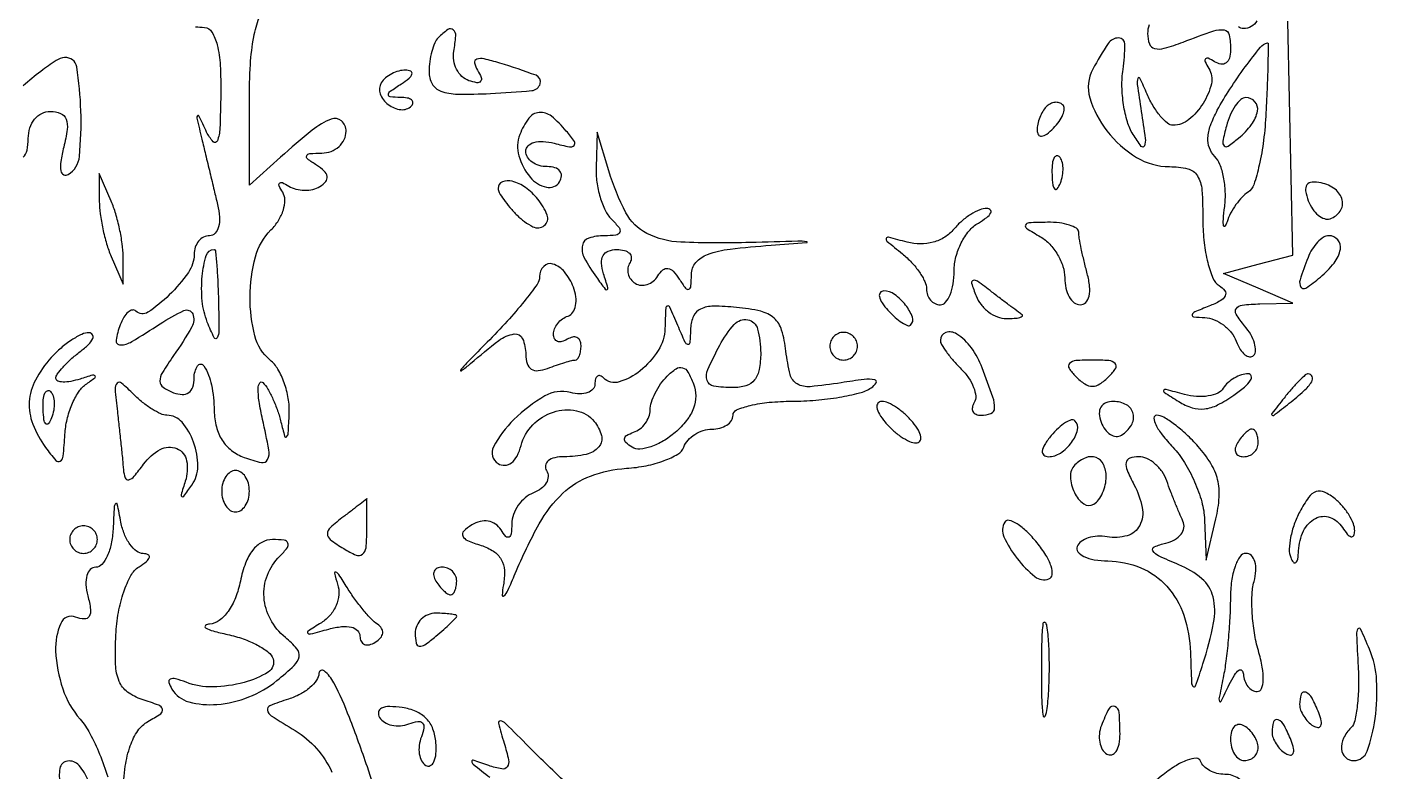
# Model space of a CAD drawing. Extents: x 50 to 925, y 21 to 441.
# Drawn here: x 719.9 to 817.6, y 339.2 to 393.1 of the extents above; entities that cross this region are included whole.
import ezdxf

# ---------------------------------------------------------------- set-up
doc = ezdxf.new("R2010")
doc.units = 0

msp = doc.modelspace()

# ---------------------------------------------------------------- linework, layer by layer
for points in [[(732.096611, 393.135242, 0.011437), (732.75, 393.078947, -0.248821), (733.289025, 392.747866, -0.073291), (733.666285, 391.819344, -0.045989), (733.886957, 390.336117, -0.017646), (733.929715, 388.25, -0.006168), (733.862506, 385.773523, -0.079134), (733.68121, 384.867098, -0.562828), (733.372375, 384.807648, -0.073166), (732.909189, 385.5, 0.00264), (732.341921, 386.677863, 0.571941), (732.239661, 386.685817, 0.212811), (732.204283, 386.501851, 0.001661), (732.560208, 385, -0.000161), (732.829362, 383.879286, -0.000102), (733.142251, 382.573438, -0.000103), (733.448903, 381.291303, -0.00019), (733.697311, 380.25, -0.041314), (733.834014, 379.35288, -0.08048), (733.767688, 378.633797, -0.125028), (733.51542, 378.173509, -0.208097), (733.116577, 378, 0.119704), (732.690703, 377.89656, 0.100684), (732.327995, 377.604903, 0.092046), (732.084409, 377.168701, 0.081609), (732, 376.654988, -0.154648), (731.582647, 375.33789, -0.04576), (730.195131, 373.707803, -0.046318), (728.652418, 372.456225, -0.357796), (727.792387, 372.540946, 0.2473), (727.536735, 372.620176, 0.134744), (727.233317, 372.472777, 0.079884), (726.921191, 372.095577, 0.041383), (726.654923, 371.543128, 0.054667), (726.362085, 370.429705, 0.465814), (726.661538, 370.09095, 0.129954), (727.496467, 370.334124, 0.009543), (729.535183, 371.61501, -0.035046), (731.258638, 372.578985, -0.4248), (731.896575, 372.336318, -0.237072), (731.838393, 371.393714, -0.020957), (730.514371, 369.32398, 0.015608), (729.703889, 368.086382, 0.138013), (729.528742, 367.463939, 0.247997), (729.758867, 367.028507, 0.05807), (730.514371, 366.632859, 0.080384), (731.139676, 366.502203, 0.168468), (731.610033, 366.641663, 0.163734), (731.901685, 367.046613, 0.075035), (732, 367.698051, -0.141478), (732.255659, 368.583494, -0.555527), (732.708643, 368.580985, -0.088559), (733.252611, 367.196795, -0.045068), (733.454261, 365.331953, 0.057362), (733.610152, 364.159952, 0.081146), (734.027806, 363.195781, 0.086395), (734.706212, 362.457372, 0.074886), (735.627174, 361.947208, 0.033901), (736.871249, 361.577854, 0.348739), (737.322104, 361.795796, 0.1606), (737.413581, 362.490436, 0.008571), (736.95491, 364.699925, -0.01568), (736.70322, 366.005343, -0.042212), (736.632709, 366.947073, -0.139314), (736.751381, 367.349913, -0.489418), (736.980671, 367.372264, -0.059906), (737.331174, 366.899541, -0.022883), (737.704781, 366.168728, -0.022269), (738.042139, 365.329686, -0.025434), (738.286934, 364.5, 0.008863), (738.550825, 363.482554, 0.582425), (738.693289, 363.44701, 0.176852), (738.81019, 363.715666, 0.004055), (738.883999, 365.127555, 0.052402), (738.817429, 366.224935, 0.044518), (738.5253, 367.348952, 0.046624), (738.066455, 368.3327, 0.087337), (737.5, 369, -0.158356), (736.39494, 370.747154, -0.064246), (736.049397, 373.575981, -0.063427), (736.437417, 376.466267, -0.132076), (737.563758, 378.420901, 0.056751), (738.108304, 379.105397, 0.064559), (738.457171, 379.866695, 0.074426), (738.567485, 380.585989, 0.140201), (738.409249, 381.146838, -0.028338), (738.157567, 381.610937, -0.312524), (738.190598, 381.808621, -0.319538), (738.385404, 381.844242, -0.028974), (738.845492, 381.595492, 0.076507), (739.369328, 381.373487, 0.058841), (739.985975, 381.292494, 0.059413), (740.597706, 381.357358, 0.082499), (741.106763, 381.565983, 0.079241), (741.524505, 381.9263, 0.218762), (741.625764, 382.291912, 0.167837), (741.417879, 382.678736, 0.045108), (740.856763, 383.109687, -0.02023), (740.205875, 383.560005, -0.350217), (740.145823, 383.793849, -0.276177), (740.36908, 383.949724, -0.015461), (741.25, 383.984687, 0.087683), (741.918202, 384.108814, 0.093778), (742.485937, 384.453463, 0.099135), (742.865815, 384.963074, 0.11119), (743, 385.559017, 0.215195), (742.657872, 386.317131, 0.282203), (741.926002, 386.444908, 0.075945), (740.550465, 385.641076, 0.013125), (738.25, 383.67692), (736, 381.651372), (736, 387.742353, -0.014381), (736.076389, 390.397743, -0.032458), (736.322008, 392.394193, -0.041699), (736.705724, 393.777134, -0.211382)], [(801.101909, 393.266683, 0.07974), (801, 392.63174, 0.085149), (801.128248, 391.884119, 0.254986), (801.501203, 391.549217, 0.130207), (802.207006, 391.567994, 0.019444), (803.5651, 392.024751, -0.006972), (805.787373, 392.834375, -0.126614), (806.533696, 392.896872, -0.314518), (806.899126, 392.536962, -0.045923), (807, 391.440983, -0.068269), (806.920525, 390.861625, -0.168066), (806.679285, 390.513263, -0.20018), (806.307968, 390.42359, -0.099174), (805.845492, 390.595492, 0.028921), (805.379003, 390.847766, 0.337512), (805.188958, 390.806645, 0.297903), (805.162486, 390.600362, 0.025541), (805.431581, 390.110704, -0.198762), (805.611291, 389.005301, -0.082771), (805.016605, 387.58455, -0.080878), (803.974502, 386.403506, -0.173307), (802.845331, 386, -0.175051), (802.429687, 386.150118, -0.04526), (801.917067, 386.660937, -0.040436), (801.402036, 387.388697, -0.03176), (800.962847, 388.25, 0.009644), (800.438935, 389.400439, 0.672364), (800.283482, 389.391147, 0.118219), (800.243639, 388.958712, 0.00299), (800.538566, 387, -0.004923), (800.824987, 385.046505, -0.120613), (800.768349, 384.505608, -0.595135), (800.541948, 384.470759, -0.023451), (799.943254, 385.340331, -0.067008), (799.534413, 386.250329, -0.033866), (799.258658, 387.479266, -0.032899), (799.142373, 388.808688, -0.041825), (799.218814, 390.037518, 0.035605), (799.354973, 391.860556, 0.413375), (798.898872, 392.321059, 0.252898), (798.14417, 391.919309, 0.023708), (797.027391, 390.05118, 0.196802), (796.814373, 387.985505, 0.09542), (798.052606, 385.584513, 0.088645), (800.202974, 383.669524, 0.138561), (802.57258, 383, -0.058249), (803.903678, 382.844402, -0.19907), (804.596014, 382.344118, -0.121844), (804.92421, 381.318027, -0.01677), (805, 379.059017, 0.027803), (805.086944, 377.496654, 0.034242), (805.347689, 376.060814, 0.03658), (805.72622, 374.923228, 0.156988), (806.183624, 374.386514, -0.098689), (806.583496, 374.01376, -0.279563), (806.61222, 373.648772, -0.152316), (806.257148, 373.281844, -0.031576), (805.433624, 372.897783, 0.007261), (804.413123, 372.48096, 0.210731), (804.224462, 372.27971, 0.484575), (804.318866, 372.130704, 0.015215), (805.143011, 372.070285, -0.087635), (805.818245, 371.921008, -0.063441), (806.488605, 371.537977, -0.06237), (807.052906, 370.990354, -0.077507), (807.41655, 370.356872, 0.044331), (807.702893, 369.771604, 0.085347), (808.04368, 369.378233, 0.141566), (808.379208, 369.23425, 0.231374), (808.666039, 369.332706, 0.19876), (808.810519, 369.681223, 0.073468), (808.731604, 370.217572, 0.058231), (808.458755, 370.846909, 0.041851), (808.020056, 371.475834, -0.031503), (807.409265, 372.314008, -0.302741), (807.418157, 372.73372, -0.21864), (807.839477, 372.981241, -0.01849), (809.127555, 373.063386), (811.5, 373.126773), (809, 374.198648), (806.5, 375.270524), (809, 375.930625), (811.5, 376.590727), (811.15091, 393.545363, 0.002164)], [(808.910484, 393.563288, -0.26742), (807.932612, 393, -0.180348), (807.575433, 393.133164, -0.090407)], [(719.632608, 383.68592, 0.155809), (719.9132, 384.183769, 0.051069), (720, 385.031385, -0.074134), (720.116243, 385.811088, -0.097569), (720.454256, 386.444012, -0.10892), (720.973026, 386.853977, -0.113431), (721.608408, 387, -0.097497), (722.342636, 386.855456, -0.209571), (722.735693, 386.44919, -0.123978), (722.817663, 385.700257, -0.027062), (722.568326, 384.416211, 0.022644), (722.356562, 383.374886, 0.080128), (722.359671, 382.694898, 0.242023), (722.563984, 382.420141, 0.258021), (722.896961, 382.436318, 0.234797), (723.701556, 383.731195, 0.031521), (723.806359, 387.033712, 0.031515), (723.50527, 390.216936, 0.395157), (722.632116, 390.895763, 0.122666), (722.015651, 390.680518, 0.017273), (720.907007, 389.898078, 0.018848), (719.638527, 388.857924, 0.015022)], [(726.858095, 337.70031, -0.026554), (727.022309, 339.585963, -0.049608), (727.384858, 341.07328, -0.06438), (727.933068, 342.161068, -0.116825), (728.662894, 342.831222, 0.020053), (729.581813, 343.395002, 0.321495), (729.70264, 343.717692, 0.241341), (729.43862, 344.008318, 0.013095), (728.231982, 344.426372, -0.081819), (727.181403, 344.960831, -0.13887), (726.580235, 345.733921, -0.088624), (726.320032, 346.9657, -0.020461), (726.340307, 349.095048, -0.031644), (726.525915, 350.720379, -0.037781), (726.911037, 352.213071, -0.041749), (727.42879, 353.399531, -0.128706), (728.021218, 354.034275, 0.02783), (728.561187, 354.419364, 0.148958), (728.763037, 354.71447, 0.381099), (728.67635, 354.906491, 0.101738), (728.319551, 354.984687, -0.164946), (727.835834, 355.155752, -0.071352), (727.358557, 355.656439, -0.059567), (726.958873, 356.388038, -0.047721), (726.705733, 357.25, 0.00362), (726.441828, 358.568679, 0.574721), (726.325405, 358.607621, 0.200802), (726.224735, 358.401331, 0.002047), (726.136182, 356.75, -0.038536), (726.002254, 355.69705, -0.05604), (725.711993, 354.807813, -0.072011), (725.321096, 354.199632, -0.217268), (724.883369, 354, 0.199451), (724.491056, 353.837023, 0.129315), (724.240903, 353.40626, 0.085472), (724.175051, 352.739137, 0.045942), (724.310405, 351.92101, -0.028769), (724.506679, 350.944014, -0.16753), (724.408343, 350.436099, -0.284894), (724.063387, 350.250997, -0.076101), (723.427037, 350.389625, 0.403013), (722.346003, 349.932833, 0.112584), (721.982521, 347.941852, 0.070821), (722.4987, 345.184423, 0.096683), (723.75, 342.995062, -0.055313), (724.46488, 341.953442, -0.025626), (725.164565, 340.466174, -0.02501), (725.746961, 338.81177, -0.031765)], [(745.301877, 337.094939, 0.012263), (744.539896, 339.534237, 0.010363), (743.237595, 343.123912, 0.027184), (742.112726, 345.621954, 0.100133), (741.414007, 346.491217, 0.62668), (741.030409, 346.317388, -0.149009), (740.862926, 345.814602, -0.061868), (740.374606, 345.28084, -0.053693), (739.668972, 344.799159, -0.046121), (738.84059, 344.449405, 0.015367), (737.487538, 343.973727, 0.366198), (737.308021, 343.645074, 0.202333), (737.580707, 343.247686, 0.006185), (739.307612, 342.170411, -0.151702), (741.970655, 339.160382, -0.112048)], [(758.896582, 338.401663, -0.002627), (757.395238, 339.839833, -0.005192), (756.22142, 341, 0.00252), (754.53557, 342.684151, 0.160654), (754.166826, 342.867428, 0.539339), (754.018587, 342.699848, 0.00868), (754.43739, 341.256292, -0.020532), (754.756715, 340.049462, -0.209137), (754.658786, 339.552905, -0.295506), (754.261143, 339.389875, -0.036915), (753.315391, 339.640825, 0.004744), (752.187196, 340.019304, 0.542052), (752.085095, 339.936865, 0.20206), (752.194405, 339.737083, 0.002351), (753.402775, 338.786236, -0.052038)], [(724.356953, 338.512179, 0.088852), (723.671399, 339.646457, 0.249798), (722.830939, 339.96313, 0.329493), (722.282497, 339.435751, 0.10871), (722.339667, 338.25, -0.008585)]]:
    msp.add_lwpolyline(points, format="xyb")
for points in [[(749.666667, 392.333333, 0.095657), (749.410181, 391.954103, 0.034667), (749.195833, 391.337637, 0.032847), (749.049173, 390.612836, 0.033507), (749, 389.879898, 0.127021), (749.229381, 388.991537, 0.182649), (749.842295, 388.470971, 0.083374), (751.05902, 388.254052, 0.013973), (753.436609, 388.296565, 0.012259), (756.430938, 388.507527, 0.301832), (757.045752, 389.005851, 0.399353), (756.747514, 389.613141, 0.015065), (754.124771, 390.494739, 0.016446), (752.981835, 390.800319, 0.135603), (752.449096, 390.778358, 0.38728), (752.296597, 390.512659, 0.084107), (752.513966, 389.977402, -0.044255), (752.772977, 389.461284, -0.273802), (752.728212, 389.180027, -0.266757), (752.457674, 389.079096, -0.042682), (751.889196, 389.224012, -0.106422), (751.381018, 389.533457, -0.084388), (750.994391, 390.049054, -0.080397), (750.786355, 390.688391, -0.082881), (750.793837, 391.353744, 0.025736), (750.934181, 392.469132, 0.236529), (750.753771, 392.907013, 0.346673), (750.366479, 392.925635, 0.041531)], [(809.562796, 386.902452, -0.018214), (809.387421, 384.902577, -0.024451), (809.074687, 383.110651, -0.022982), (808.685213, 381.690303, -0.17551), (808.266863, 381.152452, 0.06471), (807.834853, 380.794816, 0.033653), (807.392604, 380.251033, 0.032799), (807.007082, 379.622133, 0.042693), (806.744766, 379, -0.067832), (806.592467, 378.684028, -0.685739), (806.494151, 378.705599, -0.059532), (806.478429, 379.171868, -0.008955), (806.574917, 380.104167, 0.03984), (806.619372, 381.177331, 0.039361), (806.49357, 382.248411, 0.042216), (806.22993, 383.165312, 0.105649), (805.853193, 383.746807, -0.110164), (805.467318, 384.354221, -0.101165), (805.360323, 385.087624, -0.074996), (805.547881, 385.982988, -0.033811), (806.04263, 387.079655, -0.021024), (806.945683, 388.608837, -0.015599), (808.064608, 390.221155, -0.009744), (809.168155, 391.650833, -0.167233), (809.661615, 391.961963, -0.488424), (809.724079, 391.911704, -0.001025), (809.699253, 390.491422, -0.00495), (809.651066, 388.854538, -0.002929)], [(745.542705, 389.069098, 0.234175), (745.468051, 388.273115, 0.139161), (746.051758, 387.494172, 0.136681), (746.96606, 387.129537, 0.227088), (747.733198, 387.399864, 0.185309), (747.834514, 387.627388, 0.249328), (747.740898, 387.828208, 0.117912), (747.420173, 387.968043, 0.041423), (746.916667, 388.015313, -0.021532), (746.189894, 388.054499, -0.410559), (746.057755, 388.213071, -0.221176), (746.197428, 388.457144, -0.010487), (747, 389, 0.027275), (747.554112, 389.402546, 0.147021), (747.760849, 389.707316, 0.37991), (747.672401, 389.904291, 0.102799), (747.309017, 389.984687, 0.069572), (746.810779, 389.921542, 0.053361), (746.298882, 389.722049, 0.054271), (745.850784, 389.424182, 0.080705)], [(806.695306, 385.942849, 0.01302), (806.435981, 384.834001, 0.253319), (806.534116, 384.50812, 0.363425), (806.817896, 384.483961, 0.020124), (807.578674, 385.065294, 0.057778), (808.52057, 386.051057, 0.11701), (808.950024, 387.027751, 0.227657), (808.765587, 387.703661, 0.217518), (808.116631, 388, 0.18499), (807.739542, 387.855541, 0.058693), (807.334727, 387.395712, 0.049464), (806.966194, 386.730253, 0.037801)], [(755.570245, 385.322459, 0.161232), (755.498845, 383.794524, 0.10677), (756.325837, 382.228077, 0.161524), (757.490831, 381.510552, 0.322803), (758.440693, 381.904039, 0.118144), (758.579989, 382.326674, 0.192487), (758.470918, 382.682871, 0.153493), (758.115071, 382.920473, 0.071148), (757.559017, 383, -0.069917), (756.963179, 383.083727, -0.085792), (756.457961, 383.32801, -0.10011), (756.120176, 383.690817, -0.13841), (756, 384.116631, -0.198766), (756.161821, 384.507613, -0.12864), (756.590129, 384.758616, -0.085781), (757.251084, 384.826982, -0.04696), (758.057151, 384.695306, 0.01302), (759.165999, 384.435981, 0.253319), (759.49188, 384.534116, 0.363425), (759.516039, 384.817896, 0.020124), (758.934706, 385.578674, 0.049863), (757.852036, 386.646359, 0.19097), (756.964744, 386.922182, 0.219624), (756.212418, 386.502951, 0.066)], [(793.666667, 387.333333, 0.063896), (793.411277, 387.002755, 0.039129), (793.195833, 386.558958, 0.038674), (793.048893, 386.07784, 0.054831), (793, 385.633333, 0.142677), (793.093678, 385.31173, 0.290264), (793.322581, 385.204271, 0.131573), (793.693024, 385.355562, 0.034019), (794.183333, 385.783333, 0.041736), (794.5985, 386.274266, 0.061283), (794.867292, 386.770833, 0.080535), (794.959631, 387.197768, 0.212536), (794.85, 387.483333, 0.128169), (794.601612, 387.629018, 0.100736), (794.289271, 387.652396, 0.089268), (793.96028, 387.549128, 0.075941)], [(761.085953, 382.95, 0.043006), (761.141632, 381.88564, 0.037655), (761.377749, 380.796562, 0.039512), (761.745602, 379.841812, 0.084867), (762.2, 379.2, -0.02847), (762.749269, 378.584347, -0.273085), (762.795833, 378.25, -0.272121), (762.525534, 378.046798, -0.028321), (761.7, 378, 0.076668), (760.56607, 377.825101, 0.274182), (760.096549, 377.299934, 0.17322), (760.229804, 376.410625, 0.032967), (761.109645, 375, 0.003906), (761.744995, 374.131166, 0.360133), (761.887412, 374.096279, 0.369295), (761.945321, 374.228731, 0.003969), (761.625717, 375.25, -0.058213), (761.47568, 376.009904, -0.146648), (761.593494, 376.555737, -0.176508), (761.970203, 376.884526, -0.092302), (762.590402, 377, -0.062165), (763.133663, 376.932195, -0.132186), (763.500289, 376.726548, -0.191612), (763.63552, 376.4222, -0.149363), (763.542705, 376.069098, 0.100828), (763.395525, 375.669126, 0.098348), (763.414623, 375.239685, 0.097513), (763.596957, 374.847224, 0.097277), (763.91459, 374.552786, 0.117818), (764.329236, 374.415828, 0.100595), (764.787451, 374.469244, 0.092647), (765.219148, 374.705828, 0.082971), (765.555902, 375.090451, -0.074313), (765.923552, 375.525237, -0.220943), (766.288798, 375.632491, -0.171994), (766.673825, 375.427154, -0.043884), (767.109687, 374.856763, 0.018626), (767.564521, 374.194822, 0.339065), (767.795784, 374.128893, 0.288532), (767.950106, 374.339263, 0.015528), (767.984687, 375.202283, -0.177443), (768.307044, 376.058114, -0.12789), (769.153949, 376.643678, -0.058405), (770.778802, 377.030759, -0.011684), (773.75, 377.310339, 0.001574), (776.334838, 377.50093, 0.90121), (776.336621, 377.566782, 0.039173), (775.678869, 377.601414, 0.000743), (772.247912, 377.508109, -0.016885), (767.217188, 377.533728, -0.107827), (764.76252, 378.170145, -0.156315), (763.247183, 379.665094, -0.047645), (762.016568, 382.686067), (761.171905, 385.5)], [(794.078947, 382.416667, 0.018894), (794.137993, 381.670344, 0.168741), (794.279315, 381.37858, 0.470617), (794.461564, 381.395823, 0.054073), (794.683114, 381.8125, 0.051402), (794.839148, 382.359369, 0.05415), (794.876576, 382.916927, 0.060344), (794.797407, 383.402231, 0.126455), (794.604167, 383.729167, 0.296942), (794.385309, 383.77538, 0.208169), (794.200665, 383.592839, 0.077125), (794.089945, 383.112848, 0.028489)], [(725.140571, 380.5, 0.0338), (725.202185, 379.589579, 0.019125), (725.393028, 378.5, 0.019025), (725.670652, 377.411309, 0.02954), (726, 376.5), (726.859429, 374.5), (726.859429, 376.5, 0.0338), (726.797815, 377.410421, 0.019125), (726.606972, 378.5, 0.019025), (726.329348, 379.588691, 0.02954), (726, 380.5), (725.140571, 382.5)], [(754, 381.428571, 0.13189), (754.081495, 381.124994, 0.022776), (754.405655, 380.619345, 0.023405), (754.852236, 380.046799, 0.019046), (755.380952, 379.47619, 0.077721), (756.510946, 378.651832, 0.294705), (757.340712, 378.733449, 0.326261), (757.549101, 379.48988, 0.08289), (756.868879, 380.657991, 0.063469), (755.982258, 381.486128, 0.090781), (755.012482, 381.9468, 0.168778), (754.307694, 381.895969, 0.29961)], [(812.626714, 380.530385, 0.055764), (812.93439, 379.936235, 0.07296), (813.343966, 379.483049, 0.090133), (813.787707, 379.234569, 0.16457), (814.198207, 379.232736, 0.160765), (814.931061, 379.779007, 0.216905), (815.0806, 380.581414, 0.172162), (814.561494, 381.366996, 0.110591), (813.556328, 381.822649, 0.063478), (812.893064, 381.874843, 0.228595), (812.53038, 381.677779, 0.200672), (812.430496, 381.246378, 0.049503)], [(786.981262, 378.477422, -0.079945), (786.320331, 377.899467, -0.071341), (785.485723, 377.530222, -0.068931), (784.553694, 377.402254, -0.066275), (783.608817, 377.529201, 0.003999), (782.255303, 377.88624, 0.369569), (782.085151, 377.802344, 0.331924), (782.132156, 377.607101, 0.003665), (783.25, 376.691536, -0.035803), (783.91965, 376.067078, -0.036917), (784.485937, 375.359492, -0.039588), (784.879401, 374.675463, -0.11117), (785, 374.139757, 0.086463), (785.075826, 373.704545, 0.094072), (785.29375, 373.334804, 0.100251), (785.618535, 373.087499, 0.113217), (786, 373, 0.223288), (786.382815, 373.179927, 0.076293), (786.70625, 373.719779, 0.058027), (786.926839, 374.512027, 0.038928), (787, 375.45031, -0.063869), (787.129915, 376.463196, -0.053054), (787.514063, 377.480255, -0.055117), (788.080172, 378.349492, -0.089234), (788.75, 378.919901, 0.026672), (789.35305, 379.315642, 0.100709), (789.654718, 379.648701, 0.344654), (789.627266, 379.861045, 0.190106), (789.372445, 379.969591, 0.104177), (788.850562, 379.874277, 0.042438), (788.204918, 379.54381, 0.03961), (787.548089, 379.057747, 0.040476)], [(793.25, 377.919901, -0.0733), (793.919441, 377.385436, -0.054601), (794.485937, 376.62713, -0.055025), (794.870513, 375.771895, -0.07832), (795, 374.95031, 0.055306), (795.082776, 374.204253, 0.074886), (795.32801, 373.572904, 0.094327), (795.690603, 373.149413, 0.170271), (796.116631, 373, 0.20417), (796.519018, 373.171458, 0.136015), (796.760372, 373.618748, 0.083333), (796.801941, 374.33263, 0.038449), (796.630286, 375.25, -0.007025), (796.398446, 376.166413, -0.007754), (796.200423, 377.059375, -0.007282), (796.054429, 377.826115, -0.038866), (796.013655, 378.25, 0.254119), (795.851398, 378.536096, 0.06243), (795.343074, 378.770755, 0.048751), (794.612923, 378.926658, 0.031624), (793.75, 378.969591, 0.006911), (792.397642, 378.932615, 0.278133), (792.160399, 378.77592, 0.379172), (792.227821, 378.541728, 0.009556)], [(812.606989, 376.418213, 0.011554), (812.028392, 374.799553, 0.224183), (812.090894, 374.285016, 0.425932), (812.45477, 374.20992, 0.022736), (813.5, 375, 0.05453), (814.489188, 376.02193, 0.115644), (814.945598, 377.017369, 0.232619), (814.766045, 377.699252, 0.217383), (814.106989, 378, 0.144282), (813.720929, 377.886229, 0.059761), (813.297997, 377.53535, 0.052351), (812.905323, 377.023355, 0.045844)], [(733.763343, 373.25, -0.003918), (733.796584, 371.101097, -0.125932), (733.671522, 370.596417, -0.615808), (733.455293, 370.602167, -0.015606), (732.957185, 371.751114, -0.070617), (732.58982, 373.272929, -0.047168), (732.586942, 375.068071, -0.048567), (732.876284, 376.574819, -0.332504), (733.444959, 377, -0.385431), (733.540102, 376.913862, -0.00364), (733.633764, 375.898438, -0.009579), (733.713221, 374.68787, -0.005771)], [(757, 375.03612, -0.156972), (756.820289, 374.477797, -0.012911), (755.884422, 373.243207, -0.016302), (754.656976, 371.806603, -0.01182), (753.202288, 370.28612, 0.003232), (751.846928, 368.917314, 0.028193), (751.284618, 368.27311, 0.872742), (751.34049, 368.215932, 0.018689), (752.007007, 368.75, -0.015498), (754.051417, 370.40968, -0.123433), (755.160244, 370.885411, -0.348022), (755.772406, 370.542865, -0.098016), (756, 369.393011, 0.076855), (756.101342, 368.737605, 0.176865), (756.40165, 368.348199, 0.16701), (756.896449, 368.230887, 0.067159), (757.581787, 368.393011, -0.008099), (758.218074, 368.625425, -0.009838), (758.821775, 368.821697, -0.008575), (759.333672, 368.967516, -0.065182), (759.581787, 369, 0.228512), (759.741969, 369.07724, 0.074153), (759.87715, 369.311086, 0.056473), (759.969434, 369.653463, 0.037631), (760, 370.059017, 0.108972), (759.921712, 370.413961, 0.182303), (759.70625, 370.6254, 0.161196), (759.3821, 370.656512, 0.082592), (759, 370.5, -0.074422), (758.617505, 370.336022, -0.151112), (758.29375, 370.350121, -0.187673), (758.079653, 370.535826, -0.121914), (758, 370.85765, -0.098158), (758.079156, 371.256973, -0.070354), (758.310561, 371.650247, -0.067706), (758.653129, 371.977975, -0.076727), (759.057229, 372.185743, 0.166422), (759.408909, 372.453966, 0.101079), (759.608783, 372.943091, 0.080063), (759.625796, 373.580859, 0.058389), (759.45024, 374.269076, 0.079398), (758.810782, 375.373403, 0.147066), (757.960386, 375.949494, 0.284904), (757.298547, 375.779289, 0.193352)], [(788.584097, 373.641444, 0.075796), (788.941472, 373.013948, 0.064713), (789.487105, 372.482174, 0.066826), (790.130335, 372.122517, 0.094374), (790.773655, 372, 0.016936), (791.345341, 372.01937, 0.043764), (791.752782, 372.083122, 0.128922), (791.925102, 372.177062, 0.479814), (791.916667, 372.282968, -0.010475), (791.662934, 372.463164, -0.001203), (791.101609, 372.881866, -0.001451), (790.436469, 373.383521, -0.001182), (789.727108, 373.924411, 0.007142), (788.681375, 374.702251, 0.220455), (788.371158, 374.762325, 0.43305), (788.260868, 374.565511, 0.014961)], [(782.210573, 372.600859, 0.023968), (782.730077, 372.088723, 0.03842), (783.224083, 371.71042, 0.045304), (783.632938, 371.494344, 0.297152), (783.850136, 371.534328, 0.301864), (783.981063, 372.107085, 0.076948), (783.487692, 372.978461, 0.069007), (782.687482, 373.745464, 0.157897), (781.901556, 374, 0.236389), (781.649322, 373.873691, 0.218285), (781.587911, 373.589002, 0.09576), (781.782662, 373.138842, 0.036357)], [(766.070285, 371.285184, -0.133333), (765.582297, 369.689735, -0.082614), (764.272016, 368.216084, -0.098038), (762.751839, 367.417482, -0.275051), (761.631483, 367.70185, 0.105262), (761.391073, 367.857867, 0.248991), (761.185498, 367.832628, 0.181512), (761.044714, 367.627488, 0.060661), (761, 367.260286, -0.184911), (760.858032, 366.889531, -0.127707), (760.479444, 366.638575, -0.091183), (759.906173, 366.552244, -0.055905), (759.227896, 366.650655, 0.197785), (757.386967, 366.401075, 0.062945), (755.141724, 364.690672, 0.076853), (753.665053, 362.710096, 0.394921), (753.992103, 361.504881, 0.152056), (754.486706, 361.377653, 0.154429), (754.962638, 361.554876, 0.109018), (755.369911, 362.047621, 0.054494), (755.659762, 362.80693, -0.130591), (756.505054, 364.298826, -0.119756), (758.005392, 365.233656, -0.131017), (759.661261, 365.330287, -0.170579), (760.954556, 364.554756, -0.109975), (761.476603, 363.536271, -0.244995), (761.286984, 362.71136, -0.165276), (760.373521, 362.167846, -0.052334), (758.774316, 362, 0.053074), (758.093554, 361.927535, 0.115094), (757.620674, 361.704175, 0.187935), (757.427826, 361.374133, 0.179605), (757.504365, 360.992937, -0.148943), (757.617935, 360.562314, -0.123594), (757.484691, 360.105471, -0.099723), (757.114498, 359.690575, -0.069381), (756.563382, 359.385948, 0.082764), (755.964566, 359.033836, 0.065287), (755.454745, 358.479616, 0.065617), (755.107327, 357.815952, 0.085682), (754.984687, 357.143011, -0.022896), (754.944992, 356.423362, -0.241721), (754.789781, 356.183974, -0.359164), (754.56112, 356.22285, -0.036641), (754.208294, 356.697214, 0.097671), (753.802617, 357.123195, 0.112202), (753.28439, 357.337192, 0.104779), (752.69615, 357.313266, 0.076178), (752.091479, 357.056537, 0.052078), (751.512349, 356.609261, 0.319156), (751.444585, 356.259224, 0.189286), (751.776772, 355.937112, 0.022135), (752.765156, 355.574537, -0.066748), (753.665441, 355.150007, -0.121069), (754.220667, 354.561023, -0.116381), (754.452548, 353.764304, -0.058853), (754.383136, 352.715213, 0.028589), (754.289451, 351.978419, 0.68643), (754.423493, 351.915807, 0.095403), (754.707842, 352.318833, 0.007404), (755.235853, 353.535695, -0.027609), (756.975138, 357.138211, -0.077038), (758.6885, 359.351485, -0.100821), (760.694807, 360.601791, -0.072398), (763.284092, 361.158521, 0.032023), (764.720639, 361.348187, 0.040135), (766.013311, 361.71364, 0.044721), (767.002935, 362.185754, 0.169052), (767.439299, 362.702413, -0.092472), (767.744016, 363.198498, -0.066761), (768.240807, 363.618834, -0.065042), (768.845975, 363.902997, -0.077429), (769.468615, 364, 0.063461), (770.05412, 364.074614, 0.081424), (770.550156, 364.29375, 0.09843), (770.882059, 364.618634, 0.151099), (771, 365, -0.302772), (771.259184, 365.388781, -0.040097), (772.248438, 365.710748, -0.035553), (773.621158, 365.937106, -0.022191), (775.25, 366.015313, 0.020122), (776.987084, 366.091516, 0.020834), (778.692187, 366.307054, 0.021087), (780.146578, 366.616392, 0.079126), (781, 366.986971, 0.116457), (781.352191, 367.349204, 0.527983), (781.250474, 367.569772, 0.072464), (780.477316, 367.587144, 0.009265), (778.827829, 367.353446, -0.016349), (776.583073, 367.067784, -0.154112), (775.645054, 367.269615, -0.205297), (775.131586, 367.947757, -0.032337), (774.827829, 369.631788, 0.043503), (774.516312, 371.162616, 0.139966), (773.964362, 372.031691, 0.126018), (772.998419, 372.529825, 0.032334), (771.25, 372.813358, 0.023494), (769.588606, 372.895068, 0.107027), (768.64776, 372.69347, 0.181197), (768.137864, 372.18619, 0.097993), (767.929715, 371.313358, -0.007873), (767.870841, 370.233891, -0.452187), (767.729801, 370.126399, -0.241769), (767.537461, 370.279582, -0.004488), (767, 371.5, 0.003509), (766.418967, 372.826395, 0.3588), (766.251038, 372.909996, 0.336588), (766.12694, 372.760968, 0.003324)], [(773, 369.5, -0.044917), (772.893532, 368.317234, -0.124434), (772.55, 367.5625, -0.149477), (771.935258, 367.142566, -0.07578), (771, 367, -0.038714), (769.60546, 367.108138, -0.285153), (769.121173, 367.524681, -0.184122), (769.167338, 368.302668, -0.016992), (770.035184, 370.065741, -0.05784), (771.086037, 371.579096, -0.265178), (772.059775, 371.912486, -0.28927), (772.775725, 371.243206, -0.064064)], [(721.654988, 369.171259, 0.062239), (720.520936, 367.552978, 0.106568), (720.075764, 365.972735, 0.108294), (720.324124, 364.367337, 0.065783), (721.25, 362.674996, 0.017583), (721.996387, 361.727358, 0.381765), (722.319917, 361.682061, 0.225619), (722.533836, 362.041603, 0.008854), (722.652346, 363.614496, -0.043615), (722.810262, 364.69843, -0.040502), (723.155814, 365.76686, -0.043063), (723.624311, 366.667124, -0.096322), (724.152346, 367.224962, 0.008222), (724.820681, 367.719695, 0.45394), (724.829685, 367.858306, 0.274349), (724.650408, 367.903681, 0.005901), (723.75, 367.625717, -0.030064), (723.078962, 367.453572, -0.054294), (722.514063, 367.406845, -0.08317), (722.131815, 367.481116, -0.312881), (722, 367.671142, -0.159203), (722.102746, 367.985652, -0.02582), (722.514063, 368.491034, -0.026267), (723.079918, 369.05475, -0.020422), (723.75, 369.607954, 0.029321), (724.350448, 370.121899, 0.089106), (724.664278, 370.555506, 0.259291), (724.648162, 370.829968, 0.248881), (724.404988, 370.968197, 0.117065), (723.872069, 370.857929, 0.035435), (723.145482, 370.453465, 0.033345), (722.369065, 369.868785, 0.030789)], [(778, 370, 0.099038), (778.076342, 369.618362, 0.097945), (778.29375, 369.29375, 0.097945), (778.618362, 369.076342, 0.099038), (779, 369, 0.099038), (779.381638, 369.076342, 0.097945), (779.70625, 369.29375, 0.097945), (779.923658, 369.618362, 0.099038), (780, 370, 0.099038), (779.923658, 370.381638, 0.097945), (779.70625, 370.70625, 0.097945), (779.381638, 370.923658, 0.099038), (779, 371, 0.099038), (778.618362, 370.923658, 0.097945), (778.29375, 370.70625, 0.097945), (778.076342, 370.381638, 0.099038)], [(786, 370.428571, 0.136912), (786.086134, 370.119907, 0.020823), (786.443325, 369.581675, 0.022005), (786.931325, 368.967661, 0.017465), (787.509191, 368.347952, -0.046485), (788.044588, 367.702537, -0.057548), (788.408146, 367.012017, -0.068447), (788.557735, 366.381589, -0.163911), (788.450174, 365.91938, 0.092168), (788.314184, 365.568513, 0.170704), (788.359963, 365.270068, 0.174874), (788.580812, 365.070753, 0.097291), (788.940983, 365, 0.092653), (789.662646, 365.134887, 0.303008), (789.928313, 365.512732, 0.090808), (789.802701, 366.30758, 0.006367), (789.024751, 368.4349, 0.065417), (788.250039, 369.873553, 0.091106), (787.196851, 370.883554, 0.230029), (786.40311, 370.987783, 0.322857)], [(766.80806, 363.75536, -0.043244), (765.955506, 363.137873, -0.052603), (765.061864, 362.72229, -0.061429), (764.260142, 362.553518, -0.160957), (763.69509, 362.688445, -0.045003), (763.248097, 363.023703, -0.237749), (763.140498, 363.300707, -0.245487), (763.300114, 363.545516, -0.047488), (763.799254, 363.766418, 0.083787), (764.258183, 364.010577, 0.06909), (764.647281, 364.406489, 0.069889), (764.910011, 364.888323, 0.090157), (765, 365.383333, -0.078463), (765.087526, 365.937659, -0.038064), (765.360528, 366.603132, -0.036547), (765.757634, 367.267936, -0.043499), (766.227328, 367.827328, -0.04667), (766.879502, 368.367926, -0.223335), (767.344166, 368.442624, -0.197059), (767.737132, 368.131809, -0.036179), (768.139552, 367.277328, -0.092812), (768.302125, 366.397527, -0.090011), (768.138559, 365.5083, -0.076898), (767.637543, 364.622894, -0.047309)], [(795.8, 367.8, 0.049631), (796.452741, 367.265408, 0.147822), (797, 367.1, 0.147822), (797.547259, 367.265408, 0.049631), (798.2, 367.8, 0.051663), (798.686384, 368.398813, 0.354955), (798.65, 368.75, 0.180052), (798.199072, 368.95632, 0.018208), (797, 369, 0.018208), (795.800928, 368.95632, 0.180052), (795.35, 368.75, 0.354955), (795.313616, 368.398813, 0.051663)], [(726.444933, 365.262475, -0.00176), (726.578498, 364.099159, -0.001564), (726.709389, 362.888145, -0.001569), (726.82034, 361.797706, -0.004827), (726.88598, 361.05887, 0.064851), (727.012128, 360.462556, 0.394081), (727.267267, 360.329074, 0.15288), (727.66194, 360.583263, 0.01596), (728.348296, 361.461646, -0.10847), (729.54293, 362.51648, -0.228512), (730.748657, 362.586402, -0.255208), (731.45913, 361.707219, -0.123141), (731.361994, 360.217975, 0.00436), (731.061073, 359.250195, 0.348882), (731.116033, 359.112037, 0.381202), (731.254382, 359.141174, 0.004609), (731.835892, 359.946118, 0.156329), (732.265908, 361.306065, 0.084751), (731.960981, 363.051104, 0.090832), (731.127938, 364.495111, 0.220045), (730.036245, 365, -0.110308), (729.592239, 365.099161, -0.030453), (728.961, 365.444289, -0.029197), (728.275038, 365.933596, -0.02686), (727.630383, 366.512475, 0.01841), (726.745439, 367.334543, 0.400475), (726.421963, 367.318334, 0.214109), (726.277763, 366.906833, 0.008259)], [(806.47486, 366.959323, -0.149092), (806.070408, 366.603718, -0.066494), (805.384402, 366.397195, -0.057292), (804.542028, 366.359117, -0.049038), (803.665843, 366.507072, 0.002588), (802.33376, 366.861585, 0.295774), (802.169537, 366.807124, 0.444479), (802.191518, 366.671849, 0.003312), (803.255566, 365.994944, 0.063493), (804.220724, 365.548623, 0.105309), (805.109928, 365.46256, 0.089057), (806.059405, 365.746932, 0.035607), (807.228073, 366.447195, 0.022903), (808.004125, 367.045536, 0.068129), (808.452011, 367.543863, 0.232248), (808.494453, 367.845713, 0.324213), (808.281523, 368, 0.077524), (807.78882, 367.923145, 0.053331), (807.270877, 367.694301, 0.05281), (806.807059, 367.357456, 0.071013)], [(810.872445, 366.25, 0.001576), (809.99236, 365.120493, 0.377591), (810, 365, 0.377591), (810.120493, 364.99236, 0.001576), (811.25, 365.872445, 0.017685), (812.306759, 366.76332, 0.065617), (812.869516, 367.426111, 0.241985), (812.90695, 367.806605, 0.307699), (812.622445, 368, 0.184603), (812.410139, 367.91885, 0.013803), (811.952641, 367.485937, 0.017649), (811.425681, 366.920402, 0.012436)], [(721.683114, 364.8125, -0.054073), (721.461564, 364.395823, -0.470617), (721.279315, 364.37858, -0.168741), (721.137993, 364.670344, -0.018894), (721.078947, 365.416667, -0.028489), (721.089945, 366.112848, -0.077125), (721.200665, 366.592839, -0.208169), (721.385309, 366.77538, -0.296942), (721.604167, 366.729167, -0.126455), (721.797407, 366.402231, -0.060344), (721.876576, 365.916927, -0.05415), (721.839148, 365.359369, -0.051402)], [(782, 364.5, 0.035768), (782.550187, 363.926013, 0.036518), (783.172953, 363.440625, 0.039072), (783.774419, 363.10344, 0.108636), (784.244889, 363, 0.231849), (784.514808, 363.132271, 0.208269), (784.592042, 363.436222, 0.095981), (784.414547, 363.917672, 0.037052), (784, 364.5, 0.035768), (783.449813, 365.073987, 0.036518), (782.827047, 365.559375, 0.039072), (782.225581, 365.89656, 0.108636), (781.755111, 366, 0.231849), (781.485192, 365.867729, 0.208269), (781.407958, 365.563778, 0.095981), (781.585453, 365.082328, 0.037052)], [(797.63617, 364.505744, 0.064087), (797.922037, 363.975437, 0.094924), (798.304103, 363.612949, 0.122111), (798.718783, 363.472387, 0.160704), (799.104785, 363.564761, 0.117169), (799.820919, 364.282977, 0.198008), (799.954077, 365.109611, 0.21), (799.468306, 365.754977, 0.128597), (798.531385, 366, 0.094172), (797.97324, 365.893936, 0.165347), (797.618633, 365.593244, 0.151817), (797.502894, 365.117056, 0.076022)], [(794.020056, 363.524166, 0.030483), (793.548584, 362.879936, 0.110288), (793.374856, 362.405689, 0.256649), (793.485592, 362.121034, 0.176123), (793.818538, 362, 0.149534), (794.689562, 362.266453, 0.084765), (795.493857, 363.035287, 0.097357), (795.922393, 363.934546, 0.264952), (795.742636, 364.590697, 0.274667), (795.47727, 364.658254, 0.066988), (795.047854, 364.466178, 0.05004), (794.53795, 364.075014, 0.030935)], [(802.825686, 362.685549, -0.050878), (803.666986, 361.584644, -0.034794), (804.39605, 360.18865, -0.035097), (804.915205, 358.728295, -0.057844), (805.118315, 357.435549), (805.23663, 354.5), (805.94166, 357.5, 0.04126), (806.175494, 359.064665, 0.076974), (806.063434, 360.338146, 0.077984), (805.573242, 361.507108, 0.043362), (804.649031, 362.75, 0.022854), (803.810867, 363.61134, 0.027371), (802.944434, 364.339063, 0.027822), (802.16264, 364.860533, 0.133946), (801.651372, 365, 0.424378), (801.459807, 364.801695, 0.109171), (801.583827, 364.32013, 0.049531), (802.059893, 363.574974, 0.021675)], [(807.5, 363, 0.082592), (807.343488, 362.6179, 0.161196), (807.3746, 362.29375, 0.182303), (807.586039, 362.078288, 0.108972), (807.940983, 362, 0.093332), (808.345238, 362.076123, 0.09642), (808.688914, 362.29375, 0.099167), (808.918938, 362.618444, 0.105053), (809, 363, 0.042167), (808.967655, 363.382849, 0.061769), (808.870461, 363.70625, 0.081139), (808.727648, 363.92554, 0.210953), (808.559017, 364, 0.151918), (808.34829, 363.934461, 0.038439), (808.066025, 363.70625, 0.035638), (807.768994, 363.382774, 0.029505)], [(795.735568, 361.402234, 0.210351), (795.406646, 360.556057, 0.101767), (795.696107, 359.406879, 0.122354), (796.370931, 358.594365, 0.305994), (797.104785, 358.564761, 0.096533), (797.447691, 358.881687, 0.052635), (797.737031, 359.378799, 0.049696), (797.933596, 359.966781, 0.055887), (798, 360.559017, 0.10924), (797.804984, 361.440964, 0.197274), (797.270167, 361.93523, 0.1881), (796.520615, 361.923695, 0.099868)], [(800.01106, 359.979333, -0.074007), (800.605835, 358.317262, -0.169526), (800.422714, 357.017351, -0.207578), (799.522966, 356.281325, -0.111488), (798.064687, 356.20215, 0.055858), (797.362326, 356.241678, 0.064771), (796.704543, 356.118757, 0.075312), (796.188453, 355.860198, 0.144158), (795.903277, 355.5, 0.271837), (795.960278, 355.116407, 0.113324), (796.386917, 354.780652, 0.069055), (797.142005, 354.544451, 0.037076), (798.116016, 354.455412, -0.094987), (800.504268, 353.955238, -0.110709), (802.39263, 352.617434, -0.103148), (803.6195, 350.515487, -0.073322), (804.09968, 347.821429, 0.002085), (804.174288, 345.638908, 0.200849), (804.303098, 345.361539, 0.540886), (804.474229, 345.405606, 0.004299), (805, 347, 0.027989), (805.770595, 349.968648, 0.10969), (805.732031, 351.849835, 0.15777), (804.926201, 353.158406, 0.078958), (803.25, 354.182141, -0.009769), (801.79089, 354.816721, -0.150193), (801.386136, 355.177436, -0.457002), (801.48118, 355.471498, -0.042231), (802.305339, 355.741372, 0.068039), (802.954196, 355.991478, 0.100669), (803.417418, 356.38517, 0.126931), (803.624082, 356.856545, 0.15234), (803.555983, 357.333982, -0.010791), (803.299915, 357.903631, -0.00468), (802.982904, 358.671545, -0.004629), (802.660903, 359.494666, -0.006133), (802.384012, 360.25, 0.066787), (802.042075, 360.919037, 0.063811), (801.531362, 361.485937, 0.068634), (800.936601, 361.869674, 0.109418), (800.348185, 362, 0.08177), (799.707465, 361.894511, 0.276523), (799.443726, 361.584472, 0.143436), (799.511769, 361.018325, 0.021717)], [(734, 359.5, 0.064853), (734.074694, 358.926543, 0.082425), (734.29375, 358.440625, 0.098894), (734.618646, 358.115568, 0.148195), (735, 358, 0.148195), (735.381354, 358.115568, 0.098894), (735.70625, 358.440625, 0.082425), (735.925306, 358.926543, 0.064853), (736, 359.5, 0.064853), (735.925306, 360.073457, 0.082425), (735.70625, 360.559375, 0.098894), (735.381354, 360.884432, 0.148195), (735, 361, 0.148195), (734.618646, 360.884432, 0.098894), (734.29375, 360.559375, 0.082425), (734.074694, 360.073457, 0.064853)], [(812.004885, 358.009128, 0.037291), (811.606619, 357.109699, 0.037276), (811.346314, 356.160972, 0.03986), (811.248214, 355.301029, 0.105446), (811.356199, 354.694561, 0.065683), (811.550427, 354.353362, 0.435559), (811.724226, 354.335827, 0.177412), (811.862524, 354.589811, 0.025205), (811.921053, 355.190983, -0.099958), (812.282062, 356.629346, -0.160676), (813.148568, 357.534134, -0.213398), (814.196056, 357.605358, -0.164867), (815.096491, 356.878115, 0.030683), (815.448223, 356.391585, 0.153319), (815.726527, 356.209557, 0.369975), (815.909873, 356.29448, 0.104058), (815.984687, 356.627555, 0.098302), (815.889356, 357.144413, 0.04261), (815.575363, 357.772576, 0.039992), (815.115852, 358.404604, 0.042397), (814.569739, 358.942122, 0.061441), (813.793882, 359.439419, 0.201709), (813.198522, 359.468731, 0.152204), (812.650317, 359.051144, 0.031596)], [(742.824343, 357.662315, 0.018328), (741.846372, 356.860504, 0.215078), (741.648687, 356.422196, 0.235404), (741.855224, 356.00782, 0.021946), (742.824343, 355.341772, 0.038938), (743.716017, 354.877092, 0.272613), (744.183131, 354.938026, 0.206472), (744.441537, 355.409276, 0.023591), (744.5, 356.647654), (744.5, 358.299656), (744.5, 358.968197, -0.231006), (744.48988, 358.94746, -0.000174), (744.007776, 358.571475, -0.001853), (743.466818, 358.153106, -0.001126)], [(723, 356, 0.099038), (723.076342, 355.618362, 0.097945), (723.29375, 355.29375, 0.097945), (723.618362, 355.076342, 0.099038), (724, 355, 0.099038), (724.381638, 355.076342, 0.097945), (724.70625, 355.29375, 0.097945), (724.923658, 355.618362, 0.099038), (725, 356, 0.099038), (724.923658, 356.381638, 0.097945), (724.70625, 356.70625, 0.097945), (724.381638, 356.923658, 0.099038), (724, 357, 0.099038), (723.618362, 356.923658, 0.097945), (723.29375, 356.70625, 0.097945), (723.076342, 356.381638, 0.099038)], [(790.660977, 357.260467, 0.251498), (790.596917, 356.208105, 0.057304), (791.556913, 354.629806, 0.057533), (792.844384, 353.317601, 0.261895), (793.860822, 353.145542, 0.30067), (794.093587, 353.45683, 0.09425), (794.014301, 354.06313, 0.059269), (793.635672, 354.875009, 0.032314), (792.996499, 355.771495, 0.028259), (792.251601, 356.586495, 0.051607), (791.546533, 357.145872, 0.078963), (790.983934, 357.39037, 0.328503)], [(735.35, 353, -0.043182), (734.995596, 351.784505, -0.062514), (734.464983, 350.801297, -0.077241), (733.820177, 350.141519, -0.143477), (733.125, 349.881685, 0.140089), (732.82608, 349.772216, 0.541893), (732.83436, 349.612568, 0.065322), (733.381981, 349.384048, 0.012912), (734.417502, 349.131685, -0.031759), (735.561837, 348.806686, -0.037795), (736.588453, 348.353426, -0.041266), (737.371359, 347.847391, -0.149452), (737.711055, 347.369339, -0.346851), (737.365129, 346.411716, -0.073356), (735.620268, 345.653415, -0.061325), (733.349265, 345.331018, -0.096531), (731.415418, 345.670831, 0.023818), (730.645812, 345.924828, 0.183896), (730.274802, 345.890383, 0.370379), (730.173509, 345.654145, 0.062384), (730.394972, 345.169939, 0.190118), (731.625575, 344.250886, 0.087085), (733.653969, 344.063775, 0.074253), (735.960858, 344.60387, 0.075755), (737.991886, 345.792347, 0.017623), (739.244243, 346.881698, 0.157914), (739.593027, 347.510523, 0.230595), (739.436752, 348.097749, 0.041201), (738.60267, 348.914791, -0.096096), (737.518966, 350.237323, -0.107044), (737.061208, 351.819752, -0.10953), (737.303027, 353.421118, -0.104713), (738.2, 354.8, 0.029109), (738.747432, 355.415175, 0.277136), (738.790625, 355.75, 0.26805), (738.514262, 355.953453, 0.02771), (737.675, 356, 0.128427), (736.900265, 355.79767, 0.10048), (736.239402, 355.228261, 0.075819), (735.716433, 354.288829, 0.039826)], [(806.986345, 351.75, -0.012643), (806.944259, 350.323127, -0.008877), (806.827808, 348.720312, -0.008964), (806.661444, 347.188859, -0.018477), (806.46582, 346, 0.00189), (806.160619, 344.464909, 0.233594), (806.211287, 344.279296, 0.533677), (806.328082, 344.295171, 0.002927), (806.909189, 345.5, -0.024205), (807.281227, 346.194238, -0.099494), (807.600943, 346.545313, -0.380714), (807.812344, 346.525432, -0.175088), (807.929715, 346.25, 0.07192), (808.026427, 345.772322, 0.083095), (808.252598, 345.367188, 0.094364), (808.569908, 345.095744, 0.130605), (808.930194, 345, 0.306662), (809.24408, 345.212497, 0.088417), (809.369201, 345.816719, 0.052955), (809.295925, 346.754314, 0.023878), (809.012456, 347.956568, -0.030105), (808.727022, 349.238368, -0.024076), (808.570575, 350.644902, -0.024682), (808.553056, 351.96429, -0.054981), (808.698893, 352.956568, 0.047619), (808.828256, 353.755066, 0.085969), (808.758298, 354.412139, 0.128199), (808.506758, 354.838907, 0.19834), (808.116631, 355, 0.249602), (807.68684, 354.771191, 0.06451), (807.323999, 354.045313, 0.050061), (807.072896, 352.994943, 0.032616)], [(742.382961, 352.776447, -0.093315), (742.470313, 352.015809, -0.081607), (742.283978, 351.236183, -0.07818), (741.846904, 350.528865, -0.075131), (741.208467, 349.978698, 0.004871), (740.233373, 349.352273, 0.50096), (740.224892, 349.21386, 0.244087), (740.429011, 349.167282, 0.003102), (741.75, 349.519638, -0.037821), (742.675325, 349.698813, -0.084978), (743.38715, 349.660418, -0.140384), (743.829631, 349.41732, -0.199971), (744, 349.008371, 0.115049), (744.087373, 348.633676, 0.185162), (744.325112, 348.413777, 0.15638), (744.683648, 348.388635, 0.078495), (745.106763, 348.565983, 0.0715), (745.490025, 348.886404, 0.152841), (745.648633, 349.233729, 0.177456), (745.570463, 349.57337, 0.102264), (745.2713, 349.875, -0.055828), (744.826023, 350.247944, -0.017119), (744.24159, 350.903906, -0.016898), (743.632962, 351.68849, -0.017743), (743.089031, 352.5, 0.005203), (742.476581, 353.465217, 0.156712), (742.256485, 353.644689, 0.611316), (742.161233, 353.560433, 0.012405)], [(749.5, 353, 0.029505), (749.768994, 352.617226, 0.035638), (750.066025, 352.29375, 0.038439), (750.34829, 352.065539, 0.151918), (750.559017, 352, 0.210953), (750.727648, 352.07446, 0.081139), (750.870461, 352.29375, 0.061769), (750.967655, 352.617151, 0.042167), (751, 353, 0.105053), (750.918938, 353.381556, 0.099167), (750.688914, 353.70625, 0.09642), (750.345238, 353.923877, 0.093332), (749.940983, 354, 0.108972), (749.586039, 353.921712, 0.182303), (749.3746, 353.70625, 0.161196), (749.343488, 353.3821, 0.082592)], [(748, 349.210889, 0.044573), (748.062941, 348.506248, 0.3239), (748.29381, 348.284099, 0.191555), (748.695361, 348.381875, 0.01884), (749.5, 349, 0.00777), (750.074808, 349.49233, 0.01166), (750.559375, 349.941152, 0.006673), (750.948273, 350.328797, 0.195865), (751, 350.455778, 0.35419), (750.932638, 350.538941, 0.017379), (750.559375, 350.604718, 0.021718), (750.075071, 350.651476, 0.013205), (749.5, 350.666667, 0.096022), (748.927474, 350.555693, 0.097185), (748.440625, 350.239032, 0.098622), (748.114675, 349.766406, 0.102138)], [(793.309869, 346.5, 0.005499), (793.337136, 344.352754, 0.031761), (793.435944, 343.222448, 0.756877), (793.574262, 343.205163, 0.069146), (793.724731, 343.767909, 0.018638), (793.849672, 345.218327, 0.01259), (793.888655, 346.878422, 0.012695), (793.845055, 348.487453, 0.024559), (793.714526, 349.767909, 0.212532), (793.565802, 350.000181, 0.556092), (793.424528, 349.934948, 0.025342), (793.331591, 348.655786, 0.005888)], [(816.231899, 346.803637, -0.018954), (816.259061, 345.335569, -0.023983), (816.16771, 343.981491, -0.023145), (815.98842, 342.881698, -0.145391), (815.720304, 342.38697, 0.085758), (815.174945, 341.613785, 0.132491), (815.02961, 340.813996, 0.189257), (815.315155, 340.234434, 0.186861), (815.920545, 340, 0.317137), (816.881424, 340.677611, 0.050853), (817.460544, 343.03629, 0.049501), (817.572261, 345.812061, 0.085085), (817.049445, 348.060572, 0.007037), (816.412701, 349.516453, 0.592163), (816.218203, 349.531098, 0.157052), (816.111709, 349.138866, 0.00249)], [(812, 344.059017, 0.088797), (812.072509, 343.65395, 0.053277), (812.290385, 343.21498, 0.051183), (812.610411, 342.810572, 0.061454), (812.988546, 342.507079, 0.1144), (813.325929, 342.393111, 0.32948), (813.525685, 342.512472, 0.155351), (813.556862, 342.868281, 0.036408), (813.381557, 343.448062, 0.029964), (812.894727, 344.51997, 0.168622), (812.441482, 344.942608, 0.444011), (812.117673, 344.798253, 0.079093)], [(745.421034, 343.12777, 0.11853), (745.77845, 342.773298, 0.081714), (746.309713, 342.559724, 0.074629), (746.929772, 342.516128, 0.072029), (747.543366, 342.655015, -0.048697), (748.185678, 342.832151, -0.250118), (748.524928, 342.720328, -0.240888), (748.628913, 342.371158, -0.045803), (748.443167, 341.712491, 0.060848), (748.288545, 341.093695, 0.069153), (748.297566, 340.482956, 0.079549), (748.461829, 339.973002, 0.137568), (748.76129, 339.647531, 0.257437), (749.085947, 339.631401, 0.175453), (749.348889, 339.903037, 0.086154), (749.498489, 340.489213, 0.03739), (749.501113, 341.29638, 0.071814), (749.28669, 342.278862, 0.102255), (748.812003, 343.032541, 0.099756), (748.06733, 343.548674, 0.065567), (747.060658, 343.834096, 0.031569), (746.152702, 343.908911, 0.106868), (745.572369, 343.794993, 0.248236), (745.349477, 343.517893, 0.188263)], [(797.650663, 342.532025, 0.066719), (797.506898, 341.926665, 0.072258), (797.533742, 341.321649, 0.081026), (797.720854, 340.809536, 0.126981), (798.043674, 340.473008, 0.214542), (798.405148, 340.42542, 0.177225), (798.719079, 340.660421, 0.099152), (798.931736, 341.193244, 0.045552), (799, 341.940983, 0.020503), (798.936989, 343.476999, 0.275668), (798.622791, 343.917133, 0.395517), (798.205874, 343.769457, 0.027681)], [(810, 342.059017, 0.088797), (810.072509, 341.65395, 0.053277), (810.290385, 341.21498, 0.051183), (810.610411, 340.810572, 0.061454), (810.988546, 340.507079, 0.1144), (811.325929, 340.393111, 0.32948), (811.525685, 340.512472, 0.155351), (811.556862, 340.868281, 0.036408), (811.381557, 341.448062, 0.029964), (810.894727, 342.51997, 0.168622), (810.441482, 342.942608, 0.444011), (810.117673, 342.798253, 0.079093)], [(807, 341.559017, 0.062283), (807.074545, 340.962904, 0.080552), (807.29375, 340.457961, 0.097988), (807.618621, 340.120018, 0.153634), (808, 340, 0.092995), (808.381732, 340.071618, 0.096318), (808.70625, 340.276414, 0.099231), (808.923444, 340.581949, 0.105429), (809, 340.940983, 0.089642), (808.926698, 341.346558, 0.053229), (808.70625, 341.7871, 0.051032), (808.382515, 342.193797, 0.06081), (808, 342.5, 0.139169), (807.620352, 342.607943, 0.191142), (807.29375, 342.478525, 0.138808), (807.073267, 342.110654, 0.066118)], [(802, 338.883509, 0.001468), (800.42447, 337.604247, 0.156068), (800.27569, 337.375282, 0.641065), (800.365073, 337.300415, 0.003165), (801.75, 337.968069, -0.043096), (802.901171, 338.413777, -0.069047), (803.941985, 338.566175, -0.072356), (804.949773, 338.427291, -0.052545), (806, 338, 0.0247), (806.901619, 337.573323, 0.094032), (807.508497, 337.447075, 0.214004), (807.855684, 337.595527, 0.188457), (808, 337.964816, 0.135758), (807.890804, 338.359574, 0.100339), (807.583854, 338.695915, 0.0867), (807.12472, 338.922295, 0.071399), (806.583333, 339, -0.062334), (806.016811, 339.070903, -0.062231), (805.484896, 339.279246, -0.068112), (805.065985, 339.587016, -0.116498), (804.833333, 339.950624, 0.330479), (804.519168, 340.163343, 0.079423), (803.863542, 340.029291, 0.051623), (802.982691, 339.589191, 0.028144)]]:
    msp.add_lwpolyline(points, format="xyb", close=True)

doc.saveas('drawing.dxf')
